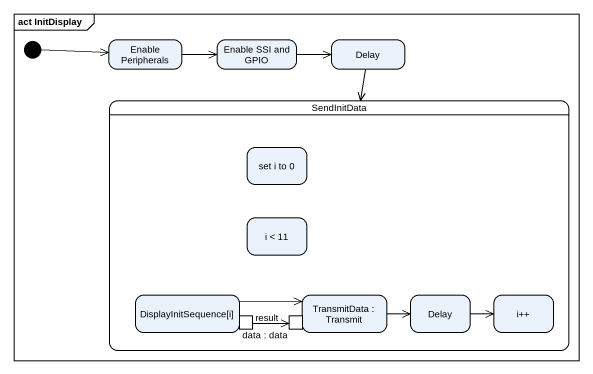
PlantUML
@startuml
mainframe act InitDisplay
hide empty description
state "Enable Peripherals" as Enable_Peripherals
state "Enable SSI and GPIO" as Enable_SSI_and_GPIO
state Delay
state SendInitData {
  state "set i to 0" as set_i_to_0
  state "i < 11" as i_11
  state "DisplayInitSequence[i]" as DisplayInitSequence_i {
    state result <<outputPin>>
  }
  state "TransmitData : Transmit" as TransmitData {
    state "data : data" as data <<inputPin>>
  }
  state "Delay" as Delay_2
  state "i++" as i
}
[*] -right-> Enable_Peripherals
Enable_Peripherals -right-> Enable_SSI_and_GPIO
Enable_SSI_and_GPIO -right-> Delay
Delay --> SendInitData
DisplayInitSequence_i -right-> TransmitData
TransmitData -right-> Delay_2
Delay_2 -right-> i
result -right-> data
@enduml
